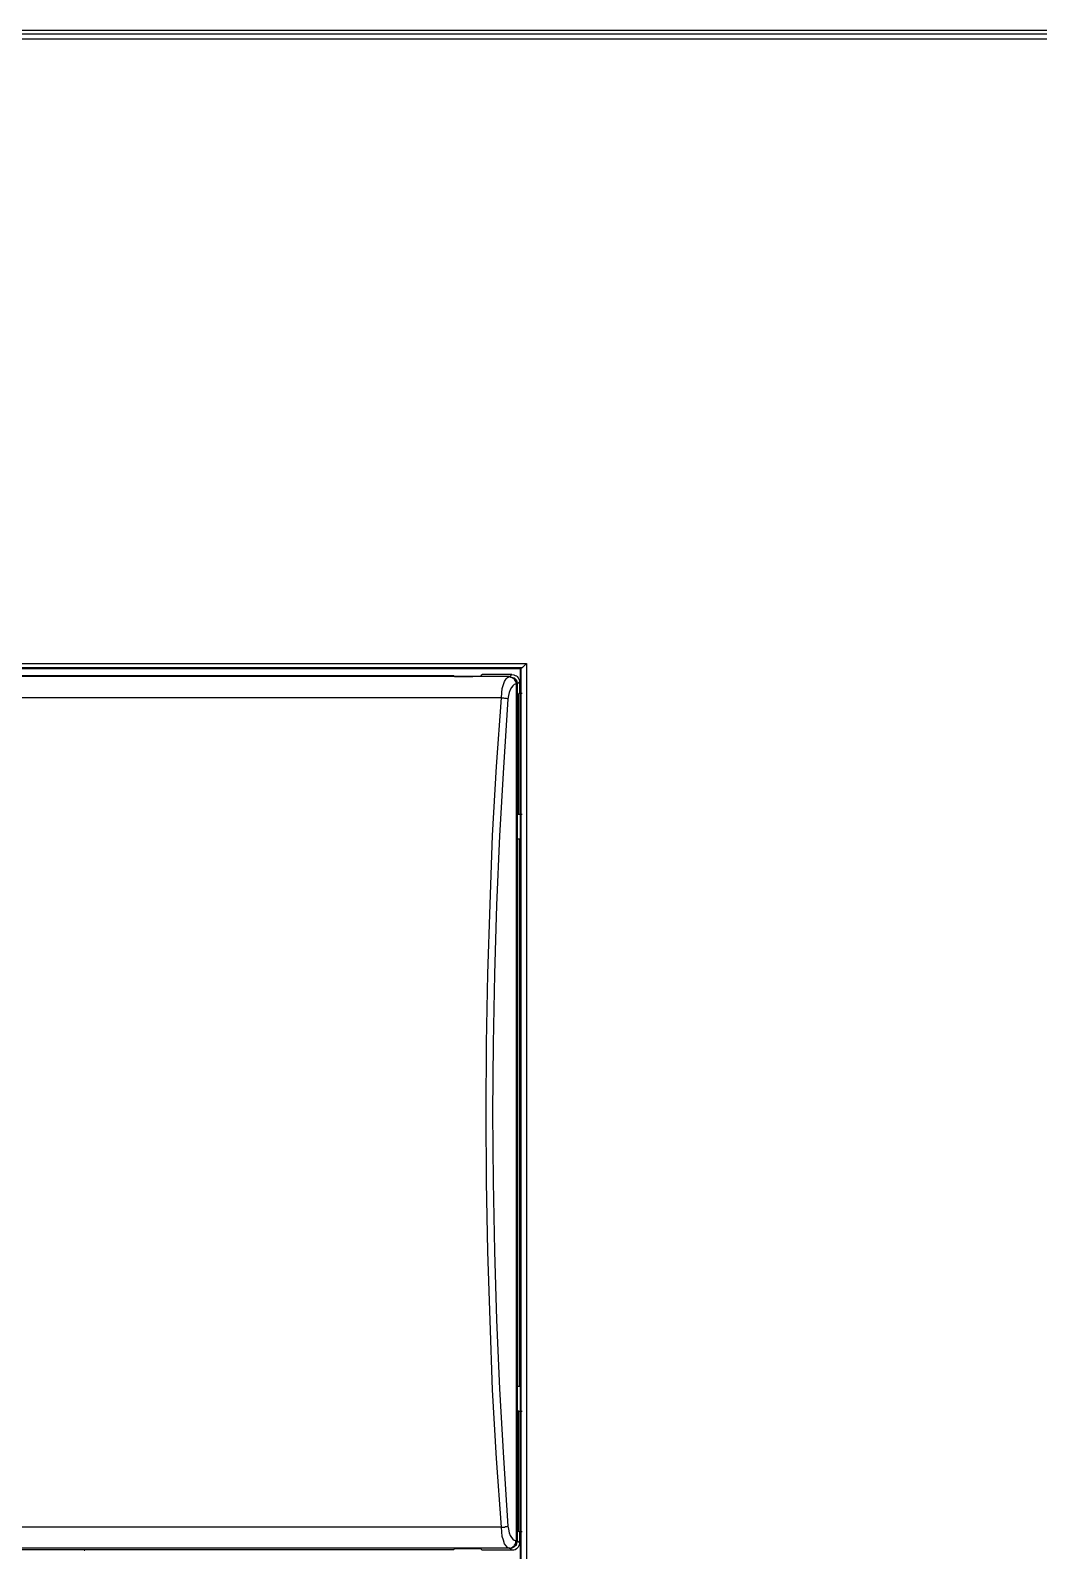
# Model space of a CAD drawing. Header units: centimetres. Extents: x -8.4 to 8.2, y -7.9 to 8.
# Drawn here: x -4.16 to -0.1, y 1.89 to 8 of the extents above; entities that cross this region are included whole.
import ezdxf

# ---------------------------------------------------------------- set-up
doc = ezdxf.new("R2010")
doc.units = ezdxf.units.CM
doc.header["$MEASUREMENT"] = 0
doc.layers.add('Layer 1', color=7, linetype='Continuous')

msp = doc.modelspace()

# ---------------------------------------------------------------- linework, layer by layer
at = {"layer": 'Layer 1', "lineweight": 25}
for points in [[(4.32153, 8.001), (4.32153, 8.001), (-8.05745, 8.001), (-8.05745, 8.001)], [(-8.05745, 7.98688), (-8.05745, 7.98688), (4.32153, 7.98688), (4.32153, 7.98688)], [(4.32153, 7.96572), (4.32153, 7.96572), (-8.05745, 7.96572), (-8.05745, 7.96572)], [(-6.02898, 5.45394), (-6.02898, 5.45394), (-2.16253, 5.45394), (-2.16253, 5.45394)], [(-2.16253, 5.45394), (-2.16253, 5.45394), (-2.16253, -1.68981), (-2.16253, -1.68981)], [(-2.1837, 5.4363), (-2.1837, 5.4363), (-6.01134, 5.4363), (-6.01134, 5.4363)], [(-2.18723, 5.43277), (-2.18723, 5.43277), (-6.00781, 5.43277), (-6.00781, 5.43277)], [(-2.23167, 5.40104), (-2.23167, 5.40104), (-5.93158, 5.40104), (-5.93158, 5.40104)], [(-5.70916, 5.40633), (-5.70916, 5.40633), (-2.45586, 5.40633), (-2.45586, 5.40633)], [(-2.45586, 5.40633), (-2.45586, 5.40633), (-2.45056, 5.40104), (-2.45056, 5.40104)], [(-2.45056, 5.40104), (-2.45056, 5.40104), (-2.37819, 5.40104), (-2.37819, 5.40104)], [(-2.34818, 5.40104), (-2.34818, 5.40104), (-2.34111, 5.40987), (-2.34111, 5.40987)], [(-2.22108, 5.40987), (-2.22108, 5.40987), (-2.34111, 5.40987), (-2.34111, 5.40987)], [(-2.23167, 5.40104), (-2.23167, 5.40104), (-2.23167, 5.40104), (-2.23167, 5.40104)], [(-2.23167, 5.40104), (-2.23167, 5.40104), (-2.2299, 5.40104), (-2.2299, 5.40104)], [(-2.2299, 5.40104), (-2.2299, 5.40104), (-2.22108, 5.40987), (-2.22108, 5.40987)], [(-2.18723, 5.43277), (-2.18723, 5.43277), (-2.1837, 5.4363), (-2.1837, 5.4363)], [(-2.18723, -1.66864), (-2.18723, -1.66864), (-2.18723, 5.43277), (-2.18723, 5.43277)], [(-2.1837, -1.67217), (-2.1837, -1.67217), (-2.1837, 5.4363), (-2.1837, 5.4363)], [(-2.20343, 5.37103), (-2.20343, 5.37103), (-2.2052, 5.37103), (-2.2052, 5.37103)], [(-2.20343, 1.92532), (-2.20343, 1.92532), (-2.20343, 5.37103), (-2.20343, 5.37103)], [(-2.19107, 5.37986), (-2.19107, 5.37986), (-2.1999, 5.37103), (-2.1999, 5.37103)], [(-2.1999, 5.37103), (-2.1999, 5.37103), (-2.1999, 1.92532), (-2.1999, 1.92532)], [(-2.19284, 4.84853), (-2.19284, 4.84853), (-2.19284, 5.33396), (-2.19284, 5.33396)], [(-2.18016, 5.33396), (-2.18016, 5.33396), (-2.19284, 5.33396), (-2.19284, 5.33396)], [(-2.19107, 5.37986), (-2.19107, 5.37986), (-2.19107, 5.33396), (-2.19107, 5.33396)], [(-2.26345, 5.31631), (-2.26345, 5.31631), (-5.8998, 5.31631), (-5.8998, 5.31631)], [(-2.19813, 4.84853), (-2.19813, 4.84853), (-2.19284, 4.84853), (-2.19284, 4.84853)], [(-2.19813, 4.74791), (-2.19813, 4.74791), (-2.19813, 4.84853), (-2.19813, 4.84853)], [(-2.19284, 4.84853), (-2.19284, 4.84853), (-2.18016, 4.84853), (-2.18016, 4.84853)], [(-2.19107, 4.74791), (-2.19107, 4.74791), (-2.19813, 4.74791), (-2.19813, 4.74791)], [(-2.19107, 2.54667), (-2.19107, 2.54667), (-2.19107, 4.74791), (-2.19107, 4.74791)], [(-2.19813, 2.54667), (-2.19813, 2.54667), (-2.19107, 2.54667), (-2.19107, 2.54667)], [(-2.19813, 2.44606), (-2.19813, 2.44606), (-2.19813, 2.54667), (-2.19813, 2.54667)], [(-2.19284, 2.44606), (-2.19284, 2.44606), (-2.19813, 2.44606), (-2.19813, 2.44606)], [(-2.19284, 1.96062), (-2.19284, 1.96062), (-2.19284, 2.44606), (-2.19284, 2.44606)], [(-2.19284, 2.44606), (-2.19284, 2.44606), (-2.18016, 2.44606), (-2.18016, 2.44606)], [(-2.26345, 1.98004), (-2.26345, 1.98004), (-5.8998, 1.98004), (-5.8998, 1.98004)], [(-2.18016, 1.96062), (-2.18016, 1.96062), (-2.19284, 1.96062), (-2.19284, 1.96062)], [(-2.19107, 1.96062), (-2.19107, 1.96062), (-2.19107, 1.91649), (-2.19107, 1.91649)], [(-2.2052, 1.92532), (-2.2052, 1.92532), (-2.20343, 1.92532), (-2.20343, 1.92532)], [(-2.1999, 1.92532), (-2.1999, 1.92532), (-2.19107, 1.91649), (-2.19107, 1.91649)], [(-2.23167, 1.8953), (-2.23167, 1.8953), (-5.93158, 1.8953), (-5.93158, 1.8953)], [(-2.45586, 1.88824), (-2.45586, 1.88824), (-5.70916, 1.88824), (-5.70916, 1.88824)], [(-2.45586, 1.88824), (-2.45586, 1.88824), (-2.45056, 1.89354), (-2.45056, 1.89354)], [(-2.45056, 1.89354), (-2.45056, 1.89354), (-2.37819, 1.89354), (-2.37819, 1.89354)], [(-2.34111, 1.88648), (-2.34111, 1.88648), (-2.34818, 1.89354), (-2.34818, 1.89354)], [(-2.22108, 1.88648), (-2.22108, 1.88648), (-2.34111, 1.88648), (-2.34111, 1.88648)], [(-2.23167, 1.8953), (-2.23167, 1.8953), (-2.23167, 1.8953), (-2.23167, 1.8953)], [(-2.22108, 1.88648), (-2.22108, 1.88648), (-2.2299, 1.8953), (-2.2299, 1.8953)]]:
    msp.add_open_spline(points, degree=3, dxfattribs=at)
for points, knots in [([(-2.1837, 5.4363), (-2.1837, 5.4363), (-2.1837, 5.4363), (-2.1837, 5.4363), (-2.1837, 5.4363), (-2.1837, 5.4363), (-2.18017, 5.4363), (-2.18017, 5.4363), (-2.18017, 5.4363), (-2.18017, 5.4363), (-2.18017, 5.43983), (-2.18017, 5.43983), (-2.18017, 5.43983), (-2.18017, 5.43983), (-2.17664, 5.43983), (-2.17664, 5.43983), (-2.17664, 5.43983), (-2.17664, 5.43983), (-2.17311, 5.44336), (-2.17311, 5.44336), (-2.17311, 5.44336), (-2.17311, 5.44336), (-2.16959, 5.44688), (-2.16959, 5.44688), (-2.16959, 5.44688), (-2.16959, 5.44688), (-2.16606, 5.45041), (-2.16606, 5.45041), (-2.16606, 5.45041), (-2.16606, 5.45041), (-2.16253, 5.45394), (-2.16253, 5.45394)], [0, 0, 0, 0, 0.1111111, 0.1111111, 0.1111111, 0.1111111, 0.2222222, 0.2222222, 0.2222222, 0.2222222, 0.3333333, 0.3333333, 0.3333333, 0.3333333, 0.4444444, 0.4444444, 0.4444444, 0.4444444, 0.5555556, 0.5555556, 0.5555556, 0.5555556, 0.6666667, 0.6666667, 0.6666667, 0.6666667, 0.7777778, 0.7777778, 0.7777778, 0.7777778, 1, 1, 1, 1]), ([(-2.34818, 5.40104), (-2.34818, 5.40104), (-2.34818, 5.40104), (-2.34818, 5.40104), (-2.34818, 5.40104), (-2.34818, 5.40104), (-2.34994, 5.40104), (-2.34994, 5.40104), (-2.34994, 5.40104), (-2.34994, 5.40104), (-2.35347, 5.40104), (-2.35347, 5.40104), (-2.35347, 5.40104), (-2.35347, 5.40104), (-2.357, 5.40104), (-2.357, 5.40104), (-2.357, 5.40104), (-2.357, 5.40104), (-2.3623, 5.40104), (-2.3623, 5.40104), (-2.3623, 5.40104), (-2.3623, 5.40104), (-2.36759, 5.40104), (-2.36759, 5.40104), (-2.36759, 5.40104), (-2.36759, 5.40104), (-2.37289, 5.40104), (-2.37289, 5.40104), (-2.37289, 5.40104), (-2.37289, 5.40104), (-2.37819, 5.40104), (-2.37819, 5.40104)], [0, 0, 0, 0, 0.1111111, 0.1111111, 0.1111111, 0.1111111, 0.2222222, 0.2222222, 0.2222222, 0.2222222, 0.3333333, 0.3333333, 0.3333333, 0.3333333, 0.4444444, 0.4444444, 0.4444444, 0.4444444, 0.5555556, 0.5555556, 0.5555556, 0.5555556, 0.6666667, 0.6666667, 0.6666667, 0.6666667, 0.7777778, 0.7777778, 0.7777778, 0.7777778, 1, 1, 1, 1]), ([(-2.26345, 5.31631), (-2.26345, 5.31631), (-2.26168, 5.33573), (-2.26168, 5.33573), (-2.26168, 5.33573), (-2.26168, 5.33573), (-2.25992, 5.35338), (-2.25992, 5.35338), (-2.25992, 5.35338), (-2.25992, 5.35338), (-2.25462, 5.36927), (-2.25462, 5.36927), (-2.25462, 5.36927), (-2.25462, 5.36927), (-2.25109, 5.38162), (-2.25109, 5.38162), (-2.25109, 5.38162), (-2.25109, 5.38162), (-2.24403, 5.39221), (-2.24403, 5.39221), (-2.24403, 5.39221), (-2.24403, 5.39221), (-2.23873, 5.39751), (-2.23873, 5.39751), (-2.23873, 5.39751), (-2.23873, 5.39751), (-2.23167, 5.40104), (-2.23167, 5.40104)], [0, 0, 0, 0, 0.125, 0.125, 0.125, 0.125, 0.25, 0.25, 0.25, 0.25, 0.375, 0.375, 0.375, 0.375, 0.5, 0.5, 0.5, 0.5, 0.625, 0.625, 0.625, 0.625, 0.75, 0.75, 0.75, 0.75, 1, 1, 1, 1]), ([(-2.23167, 5.40104), (-2.23167, 5.40104), (-2.22638, 5.39927), (-2.22638, 5.39927), (-2.22638, 5.39927), (-2.22638, 5.39927), (-2.22108, 5.39751), (-2.22108, 5.39751), (-2.22108, 5.39751), (-2.22108, 5.39751), (-2.21755, 5.39575), (-2.21755, 5.39575), (-2.21755, 5.39575), (-2.21755, 5.39575), (-2.21226, 5.39221), (-2.21226, 5.39221), (-2.21226, 5.39221), (-2.21226, 5.39221), (-2.21049, 5.38692), (-2.21049, 5.38692), (-2.21049, 5.38692), (-2.21049, 5.38692), (-2.20696, 5.38162), (-2.20696, 5.38162), (-2.20696, 5.38162), (-2.20696, 5.38162), (-2.2052, 5.37633), (-2.2052, 5.37633), (-2.2052, 5.37633), (-2.2052, 5.37633), (-2.2052, 5.37103), (-2.2052, 5.37103)], [0, 0, 0, 0, 0.1111111, 0.1111111, 0.1111111, 0.1111111, 0.2222222, 0.2222222, 0.2222222, 0.2222222, 0.3333333, 0.3333333, 0.3333333, 0.3333333, 0.4444444, 0.4444444, 0.4444444, 0.4444444, 0.5555556, 0.5555556, 0.5555556, 0.5555556, 0.6666667, 0.6666667, 0.6666667, 0.6666667, 0.7777778, 0.7777778, 0.7777778, 0.7777778, 1, 1, 1, 1]), ([(-2.23167, 5.40104), (-2.23167, 5.40104), (-2.22638, 5.39927), (-2.22638, 5.39927), (-2.22638, 5.39927), (-2.22638, 5.39927), (-2.22108, 5.39751), (-2.22108, 5.39751), (-2.22108, 5.39751), (-2.22108, 5.39751), (-2.21578, 5.39575), (-2.21578, 5.39575), (-2.21578, 5.39575), (-2.21578, 5.39575), (-2.21226, 5.39221), (-2.21226, 5.39221), (-2.21226, 5.39221), (-2.21226, 5.39221), (-2.20872, 5.38692), (-2.20872, 5.38692), (-2.20872, 5.38692), (-2.20872, 5.38692), (-2.2052, 5.38162), (-2.2052, 5.38162), (-2.2052, 5.38162), (-2.2052, 5.38162), (-2.2052, 5.37633), (-2.2052, 5.37633), (-2.2052, 5.37633), (-2.2052, 5.37633), (-2.20343, 5.37103), (-2.20343, 5.37103)], [0, 0, 0, 0, 0.1111111, 0.1111111, 0.1111111, 0.1111111, 0.2222222, 0.2222222, 0.2222222, 0.2222222, 0.3333333, 0.3333333, 0.3333333, 0.3333333, 0.4444444, 0.4444444, 0.4444444, 0.4444444, 0.5555556, 0.5555556, 0.5555556, 0.5555556, 0.6666667, 0.6666667, 0.6666667, 0.6666667, 0.7777778, 0.7777778, 0.7777778, 0.7777778, 1, 1, 1, 1]), ([(-2.2299, 5.40104), (-2.2299, 5.40104), (-2.22284, 5.39927), (-2.22284, 5.39927), (-2.22284, 5.39927), (-2.22284, 5.39927), (-2.21755, 5.39751), (-2.21755, 5.39751), (-2.21755, 5.39751), (-2.21755, 5.39751), (-2.21226, 5.39575), (-2.21226, 5.39575), (-2.21226, 5.39575), (-2.21226, 5.39575), (-2.20872, 5.39221), (-2.20872, 5.39221), (-2.20872, 5.39221), (-2.20872, 5.39221), (-2.20343, 5.38692), (-2.20343, 5.38692), (-2.20343, 5.38692), (-2.20343, 5.38692), (-2.20166, 5.38162), (-2.20166, 5.38162), (-2.20166, 5.38162), (-2.20166, 5.38162), (-2.1999, 5.37633), (-2.1999, 5.37633), (-2.1999, 5.37633), (-2.1999, 5.37633), (-2.1999, 5.37103), (-2.1999, 5.37103)], [0, 0, 0, 0, 0.1111111, 0.1111111, 0.1111111, 0.1111111, 0.2222222, 0.2222222, 0.2222222, 0.2222222, 0.3333333, 0.3333333, 0.3333333, 0.3333333, 0.4444444, 0.4444444, 0.4444444, 0.4444444, 0.5555556, 0.5555556, 0.5555556, 0.5555556, 0.6666667, 0.6666667, 0.6666667, 0.6666667, 0.7777778, 0.7777778, 0.7777778, 0.7777778, 1, 1, 1, 1]), ([(-2.22108, 5.40987), (-2.22108, 5.40987), (-2.21402, 5.4081), (-2.21402, 5.4081), (-2.21402, 5.4081), (-2.21402, 5.4081), (-2.20872, 5.40633), (-2.20872, 5.40633), (-2.20872, 5.40633), (-2.20872, 5.40633), (-2.20343, 5.40457), (-2.20343, 5.40457), (-2.20343, 5.40457), (-2.20343, 5.40457), (-2.1999, 5.40104), (-2.1999, 5.40104), (-2.1999, 5.40104), (-2.1999, 5.40104), (-2.19637, 5.39575), (-2.19637, 5.39575), (-2.19637, 5.39575), (-2.19637, 5.39575), (-2.19284, 5.39045), (-2.19284, 5.39045), (-2.19284, 5.39045), (-2.19284, 5.39045), (-2.19107, 5.38515), (-2.19107, 5.38515), (-2.19107, 5.38515), (-2.19107, 5.38515), (-2.19107, 5.37986), (-2.19107, 5.37986)], [0, 0, 0, 0, 0.1111111, 0.1111111, 0.1111111, 0.1111111, 0.2222222, 0.2222222, 0.2222222, 0.2222222, 0.3333333, 0.3333333, 0.3333333, 0.3333333, 0.4444444, 0.4444444, 0.4444444, 0.4444444, 0.5555556, 0.5555556, 0.5555556, 0.5555556, 0.6666667, 0.6666667, 0.6666667, 0.6666667, 0.7777778, 0.7777778, 0.7777778, 0.7777778, 1, 1, 1, 1]), ([(-2.2052, 5.37103), (-2.2052, 5.37103), (-2.21226, 5.36927), (-2.21226, 5.36927), (-2.21226, 5.36927), (-2.21226, 5.36927), (-2.21755, 5.36397), (-2.21755, 5.36397), (-2.21755, 5.36397), (-2.21755, 5.36397), (-2.22284, 5.35691), (-2.22284, 5.35691), (-2.22284, 5.35691), (-2.22284, 5.35691), (-2.22814, 5.34809), (-2.22814, 5.34809), (-2.22814, 5.34809), (-2.22814, 5.34809), (-2.23167, 5.33749), (-2.23167, 5.33749), (-2.23167, 5.33749), (-2.23167, 5.33749), (-2.2352, 5.32514), (-2.2352, 5.32514), (-2.2352, 5.32514), (-2.2352, 5.32514), (-2.23697, 5.31101), (-2.23697, 5.31101)], [0, 0, 0, 0, 0.125, 0.125, 0.125, 0.125, 0.25, 0.25, 0.25, 0.25, 0.375, 0.375, 0.375, 0.375, 0.5, 0.5, 0.5, 0.5, 0.625, 0.625, 0.625, 0.625, 0.75, 0.75, 0.75, 0.75, 1, 1, 1, 1]), ([(-2.1999, 5.37103), (-2.1999, 5.37103), (-2.1999, 5.37103), (-2.1999, 5.37103), (-2.1999, 5.37103), (-2.1999, 5.37103), (-2.20166, 5.37103), (-2.20166, 5.37103), (-2.20166, 5.37103), (-2.20166, 5.37103), (-2.20343, 5.37103), (-2.20343, 5.37103)], [0, 0, 0, 0, 0.25, 0.25, 0.25, 0.25, 0.5, 0.5, 0.5, 0.5, 1, 1, 1, 1]), ([(-2.26345, 1.98004), (-2.26345, 1.98004), (-2.28286, 2.25541), (-2.28286, 2.25541), (-2.28286, 2.25541), (-2.28286, 2.25541), (-2.29875, 2.53255), (-2.29875, 2.53255), (-2.29875, 2.53255), (-2.29875, 2.53255), (-2.30934, 2.81146), (-2.30934, 2.81146), (-2.30934, 2.81146), (-2.30934, 2.81146), (-2.31817, 3.0886), (-2.31817, 3.0886), (-2.31817, 3.0886), (-2.31817, 3.0886), (-2.32347, 3.36927), (-2.32347, 3.36927), (-2.32347, 3.36927), (-2.32347, 3.36927), (-2.32523, 3.64818), (-2.32523, 3.64818), (-2.32523, 3.64818), (-2.32523, 3.64818), (-2.32347, 3.92708), (-2.32347, 3.92708), (-2.32347, 3.92708), (-2.32347, 3.92708), (-2.31817, 4.20598), (-2.31817, 4.20598), (-2.31817, 4.20598), (-2.31817, 4.20598), (-2.30934, 4.48489), (-2.30934, 4.48489), (-2.30934, 4.48489), (-2.30934, 4.48489), (-2.29875, 4.76203), (-2.29875, 4.76203), (-2.29875, 4.76203), (-2.29875, 4.76203), (-2.28286, 5.03917), (-2.28286, 5.03917), (-2.28286, 5.03917), (-2.28286, 5.03917), (-2.26345, 5.31631), (-2.26345, 5.31631)], [0, 0, 0, 0, 0.0769231, 0.0769231, 0.0769231, 0.0769231, 0.1538462, 0.1538462, 0.1538462, 0.1538462, 0.2307692, 0.2307692, 0.2307692, 0.2307692, 0.3076923, 0.3076923, 0.3076923, 0.3076923, 0.3846154, 0.3846154, 0.3846154, 0.3846154, 0.4615385, 0.4615385, 0.4615385, 0.4615385, 0.5384615, 0.5384615, 0.5384615, 0.5384615, 0.6153846, 0.6153846, 0.6153846, 0.6153846, 0.6923077, 0.6923077, 0.6923077, 0.6923077, 0.7692308, 0.7692308, 0.7692308, 0.7692308, 0.8461538, 0.8461538, 0.8461538, 0.8461538, 1, 1, 1, 1]), ([(-2.23697, 5.31101), (-2.23697, 5.31101), (-2.25462, 5.03564), (-2.25462, 5.03564), (-2.25462, 5.03564), (-2.25462, 5.03564), (-2.27051, 4.76027), (-2.27051, 4.76027), (-2.27051, 4.76027), (-2.27051, 4.76027), (-2.28286, 4.48136), (-2.28286, 4.48136), (-2.28286, 4.48136), (-2.28286, 4.48136), (-2.29169, 4.20422), (-2.29169, 4.20422), (-2.29169, 4.20422), (-2.29169, 4.20422), (-2.29699, 3.92531), (-2.29699, 3.92531), (-2.29699, 3.92531), (-2.29699, 3.92531), (-2.29875, 3.64818), (-2.29875, 3.64818), (-2.29875, 3.64818), (-2.29875, 3.64818), (-2.29699, 3.36927), (-2.29699, 3.36927), (-2.29699, 3.36927), (-2.29699, 3.36927), (-2.29169, 3.09036), (-2.29169, 3.09036), (-2.29169, 3.09036), (-2.29169, 3.09036), (-2.28286, 2.81322), (-2.28286, 2.81322), (-2.28286, 2.81322), (-2.28286, 2.81322), (-2.27051, 2.53608), (-2.27051, 2.53608), (-2.27051, 2.53608), (-2.27051, 2.53608), (-2.25462, 2.25894), (-2.25462, 2.25894), (-2.25462, 2.25894), (-2.25462, 2.25894), (-2.23697, 1.98357), (-2.23697, 1.98357)], [0, 0, 0, 0, 0.0769231, 0.0769231, 0.0769231, 0.0769231, 0.1538462, 0.1538462, 0.1538462, 0.1538462, 0.2307692, 0.2307692, 0.2307692, 0.2307692, 0.3076923, 0.3076923, 0.3076923, 0.3076923, 0.3846154, 0.3846154, 0.3846154, 0.3846154, 0.4615385, 0.4615385, 0.4615385, 0.4615385, 0.5384615, 0.5384615, 0.5384615, 0.5384615, 0.6153846, 0.6153846, 0.6153846, 0.6153846, 0.6923077, 0.6923077, 0.6923077, 0.6923077, 0.7692308, 0.7692308, 0.7692308, 0.7692308, 0.8461538, 0.8461538, 0.8461538, 0.8461538, 1, 1, 1, 1]), ([(-2.26345, 5.31631), (-2.26345, 5.31631), (-2.25992, 5.31631), (-2.25992, 5.31631), (-2.25992, 5.31631), (-2.25992, 5.31631), (-2.25462, 5.31631), (-2.25462, 5.31631), (-2.25462, 5.31631), (-2.25462, 5.31631), (-2.25109, 5.31455), (-2.25109, 5.31455), (-2.25109, 5.31455), (-2.25109, 5.31455), (-2.24756, 5.31455), (-2.24756, 5.31455), (-2.24756, 5.31455), (-2.24756, 5.31455), (-2.24403, 5.31455), (-2.24403, 5.31455), (-2.24403, 5.31455), (-2.24403, 5.31455), (-2.2405, 5.31278), (-2.2405, 5.31278), (-2.2405, 5.31278), (-2.2405, 5.31278), (-2.23873, 5.31278), (-2.23873, 5.31278), (-2.23873, 5.31278), (-2.23873, 5.31278), (-2.23697, 5.31101), (-2.23697, 5.31101)], [0, 0, 0, 0, 0.1111111, 0.1111111, 0.1111111, 0.1111111, 0.2222222, 0.2222222, 0.2222222, 0.2222222, 0.3333333, 0.3333333, 0.3333333, 0.3333333, 0.4444444, 0.4444444, 0.4444444, 0.4444444, 0.5555556, 0.5555556, 0.5555556, 0.5555556, 0.6666667, 0.6666667, 0.6666667, 0.6666667, 0.7777778, 0.7777778, 0.7777778, 0.7777778, 1, 1, 1, 1]), ([(-2.26345, 1.98004), (-2.26345, 1.98004), (-2.25992, 1.98004), (-2.25992, 1.98004), (-2.25992, 1.98004), (-2.25992, 1.98004), (-2.25462, 1.98004), (-2.25462, 1.98004), (-2.25462, 1.98004), (-2.25462, 1.98004), (-2.25109, 1.98004), (-2.25109, 1.98004), (-2.25109, 1.98004), (-2.25109, 1.98004), (-2.24756, 1.9818), (-2.24756, 1.9818), (-2.24756, 1.9818), (-2.24756, 1.9818), (-2.24403, 1.9818), (-2.24403, 1.9818), (-2.24403, 1.9818), (-2.24403, 1.9818), (-2.2405, 1.9818), (-2.2405, 1.9818), (-2.2405, 1.9818), (-2.2405, 1.9818), (-2.23873, 1.98357), (-2.23873, 1.98357), (-2.23873, 1.98357), (-2.23873, 1.98357), (-2.23697, 1.98357), (-2.23697, 1.98357)], [0, 0, 0, 0, 0.1111111, 0.1111111, 0.1111111, 0.1111111, 0.2222222, 0.2222222, 0.2222222, 0.2222222, 0.3333333, 0.3333333, 0.3333333, 0.3333333, 0.4444444, 0.4444444, 0.4444444, 0.4444444, 0.5555556, 0.5555556, 0.5555556, 0.5555556, 0.6666667, 0.6666667, 0.6666667, 0.6666667, 0.7777778, 0.7777778, 0.7777778, 0.7777778, 1, 1, 1, 1]), ([(-2.23167, 1.8953), (-2.23167, 1.8953), (-2.23873, 1.89707), (-2.23873, 1.89707), (-2.23873, 1.89707), (-2.23873, 1.89707), (-2.24403, 1.90413), (-2.24403, 1.90413), (-2.24403, 1.90413), (-2.24403, 1.90413), (-2.25109, 1.91296), (-2.25109, 1.91296), (-2.25109, 1.91296), (-2.25109, 1.91296), (-2.25462, 1.92708), (-2.25462, 1.92708), (-2.25462, 1.92708), (-2.25462, 1.92708), (-2.25992, 1.9412), (-2.25992, 1.9412), (-2.25992, 1.9412), (-2.25992, 1.9412), (-2.26168, 1.96062), (-2.26168, 1.96062), (-2.26168, 1.96062), (-2.26168, 1.96062), (-2.26345, 1.98004), (-2.26345, 1.98004)], [0, 0, 0, 0, 0.125, 0.125, 0.125, 0.125, 0.25, 0.25, 0.25, 0.25, 0.375, 0.375, 0.375, 0.375, 0.5, 0.5, 0.5, 0.5, 0.625, 0.625, 0.625, 0.625, 0.75, 0.75, 0.75, 0.75, 1, 1, 1, 1]), ([(-2.23697, 1.98357), (-2.23697, 1.98357), (-2.2352, 1.97121), (-2.2352, 1.97121), (-2.2352, 1.97121), (-2.2352, 1.97121), (-2.23167, 1.95709), (-2.23167, 1.95709), (-2.23167, 1.95709), (-2.23167, 1.95709), (-2.22814, 1.9465), (-2.22814, 1.9465), (-2.22814, 1.9465), (-2.22814, 1.9465), (-2.22284, 1.93767), (-2.22284, 1.93767), (-2.22284, 1.93767), (-2.22284, 1.93767), (-2.21755, 1.93061), (-2.21755, 1.93061), (-2.21755, 1.93061), (-2.21755, 1.93061), (-2.21226, 1.92708), (-2.21226, 1.92708), (-2.21226, 1.92708), (-2.21226, 1.92708), (-2.2052, 1.92532), (-2.2052, 1.92532)], [0, 0, 0, 0, 0.125, 0.125, 0.125, 0.125, 0.25, 0.25, 0.25, 0.25, 0.375, 0.375, 0.375, 0.375, 0.5, 0.5, 0.5, 0.5, 0.625, 0.625, 0.625, 0.625, 0.75, 0.75, 0.75, 0.75, 1, 1, 1, 1]), ([(-2.23167, 1.8953), (-2.23167, 1.8953), (-2.22638, 1.8953), (-2.22638, 1.8953), (-2.22638, 1.8953), (-2.22638, 1.8953), (-2.22108, 1.89707), (-2.22108, 1.89707), (-2.22108, 1.89707), (-2.22108, 1.89707), (-2.21755, 1.9006), (-2.21755, 1.9006), (-2.21755, 1.9006), (-2.21755, 1.9006), (-2.21226, 1.90413), (-2.21226, 1.90413), (-2.21226, 1.90413), (-2.21226, 1.90413), (-2.21049, 1.90766), (-2.21049, 1.90766), (-2.21049, 1.90766), (-2.21049, 1.90766), (-2.20696, 1.91296), (-2.20696, 1.91296), (-2.20696, 1.91296), (-2.20696, 1.91296), (-2.2052, 1.91825), (-2.2052, 1.91825), (-2.2052, 1.91825), (-2.2052, 1.91825), (-2.2052, 1.92532), (-2.2052, 1.92532)], [0, 0, 0, 0, 0.1111111, 0.1111111, 0.1111111, 0.1111111, 0.2222222, 0.2222222, 0.2222222, 0.2222222, 0.3333333, 0.3333333, 0.3333333, 0.3333333, 0.4444444, 0.4444444, 0.4444444, 0.4444444, 0.5555556, 0.5555556, 0.5555556, 0.5555556, 0.6666667, 0.6666667, 0.6666667, 0.6666667, 0.7777778, 0.7777778, 0.7777778, 0.7777778, 1, 1, 1, 1]), ([(-2.23167, 1.8953), (-2.23167, 1.8953), (-2.22638, 1.8953), (-2.22638, 1.8953), (-2.22638, 1.8953), (-2.22638, 1.8953), (-2.22108, 1.89707), (-2.22108, 1.89707), (-2.22108, 1.89707), (-2.22108, 1.89707), (-2.21578, 1.9006), (-2.21578, 1.9006), (-2.21578, 1.9006), (-2.21578, 1.9006), (-2.21226, 1.90413), (-2.21226, 1.90413), (-2.21226, 1.90413), (-2.21226, 1.90413), (-2.20872, 1.90766), (-2.20872, 1.90766), (-2.20872, 1.90766), (-2.20872, 1.90766), (-2.2052, 1.91296), (-2.2052, 1.91296), (-2.2052, 1.91296), (-2.2052, 1.91296), (-2.2052, 1.91825), (-2.2052, 1.91825), (-2.2052, 1.91825), (-2.2052, 1.91825), (-2.20343, 1.92532), (-2.20343, 1.92532)], [0, 0, 0, 0, 0.1111111, 0.1111111, 0.1111111, 0.1111111, 0.2222222, 0.2222222, 0.2222222, 0.2222222, 0.3333333, 0.3333333, 0.3333333, 0.3333333, 0.4444444, 0.4444444, 0.4444444, 0.4444444, 0.5555556, 0.5555556, 0.5555556, 0.5555556, 0.6666667, 0.6666667, 0.6666667, 0.6666667, 0.7777778, 0.7777778, 0.7777778, 0.7777778, 1, 1, 1, 1]), ([(-2.2299, 1.8953), (-2.2299, 1.8953), (-2.22284, 1.8953), (-2.22284, 1.8953), (-2.22284, 1.8953), (-2.22284, 1.8953), (-2.21755, 1.89707), (-2.21755, 1.89707), (-2.21755, 1.89707), (-2.21755, 1.89707), (-2.21226, 1.9006), (-2.21226, 1.9006), (-2.21226, 1.9006), (-2.21226, 1.9006), (-2.20872, 1.90413), (-2.20872, 1.90413), (-2.20872, 1.90413), (-2.20872, 1.90413), (-2.20343, 1.90766), (-2.20343, 1.90766), (-2.20343, 1.90766), (-2.20343, 1.90766), (-2.20166, 1.91296), (-2.20166, 1.91296), (-2.20166, 1.91296), (-2.20166, 1.91296), (-2.1999, 1.91825), (-2.1999, 1.91825), (-2.1999, 1.91825), (-2.1999, 1.91825), (-2.1999, 1.92532), (-2.1999, 1.92532)], [0, 0, 0, 0, 0.1111111, 0.1111111, 0.1111111, 0.1111111, 0.2222222, 0.2222222, 0.2222222, 0.2222222, 0.3333333, 0.3333333, 0.3333333, 0.3333333, 0.4444444, 0.4444444, 0.4444444, 0.4444444, 0.5555556, 0.5555556, 0.5555556, 0.5555556, 0.6666667, 0.6666667, 0.6666667, 0.6666667, 0.7777778, 0.7777778, 0.7777778, 0.7777778, 1, 1, 1, 1]), ([(-2.19107, 1.91649), (-2.19107, 1.91649), (-2.19107, 1.91119), (-2.19107, 1.91119), (-2.19107, 1.91119), (-2.19107, 1.91119), (-2.19284, 1.90413), (-2.19284, 1.90413), (-2.19284, 1.90413), (-2.19284, 1.90413), (-2.19637, 1.89884), (-2.19637, 1.89884), (-2.19637, 1.89884), (-2.19637, 1.89884), (-2.1999, 1.8953), (-2.1999, 1.8953), (-2.1999, 1.8953), (-2.1999, 1.8953), (-2.20343, 1.89178), (-2.20343, 1.89178), (-2.20343, 1.89178), (-2.20343, 1.89178), (-2.20872, 1.88824), (-2.20872, 1.88824), (-2.20872, 1.88824), (-2.20872, 1.88824), (-2.21402, 1.88648), (-2.21402, 1.88648), (-2.21402, 1.88648), (-2.21402, 1.88648), (-2.22108, 1.88648), (-2.22108, 1.88648)], [0, 0, 0, 0, 0.1111111, 0.1111111, 0.1111111, 0.1111111, 0.2222222, 0.2222222, 0.2222222, 0.2222222, 0.3333333, 0.3333333, 0.3333333, 0.3333333, 0.4444444, 0.4444444, 0.4444444, 0.4444444, 0.5555556, 0.5555556, 0.5555556, 0.5555556, 0.6666667, 0.6666667, 0.6666667, 0.6666667, 0.7777778, 0.7777778, 0.7777778, 0.7777778, 1, 1, 1, 1]), ([(-2.20343, 1.92532), (-2.20343, 1.92532), (-2.20166, 1.92532), (-2.20166, 1.92532), (-2.20166, 1.92532), (-2.20166, 1.92532), (-2.1999, 1.92532), (-2.1999, 1.92532)], [0, 0, 0, 0, 0.3333333, 0.3333333, 0.3333333, 0.3333333, 1, 1, 1, 1]), ([(-2.37819, 1.89354), (-2.37819, 1.89354), (-2.37289, 1.89354), (-2.37289, 1.89354), (-2.37289, 1.89354), (-2.37289, 1.89354), (-2.36759, 1.89354), (-2.36759, 1.89354), (-2.36759, 1.89354), (-2.36759, 1.89354), (-2.3623, 1.89354), (-2.3623, 1.89354), (-2.3623, 1.89354), (-2.3623, 1.89354), (-2.357, 1.89354), (-2.357, 1.89354), (-2.357, 1.89354), (-2.357, 1.89354), (-2.35347, 1.89354), (-2.35347, 1.89354), (-2.35347, 1.89354), (-2.35347, 1.89354), (-2.34994, 1.89354), (-2.34994, 1.89354), (-2.34994, 1.89354), (-2.34994, 1.89354), (-2.34818, 1.89354), (-2.34818, 1.89354)], [0, 0, 0, 0, 0.125, 0.125, 0.125, 0.125, 0.25, 0.25, 0.25, 0.25, 0.375, 0.375, 0.375, 0.375, 0.5, 0.5, 0.5, 0.5, 0.625, 0.625, 0.625, 0.625, 0.75, 0.75, 0.75, 0.75, 1, 1, 1, 1]), ([(-2.2299, 1.8953), (-2.2299, 1.8953), (-2.2299, 1.8953), (-2.2299, 1.8953), (-2.2299, 1.8953), (-2.2299, 1.8953), (-2.23167, 1.8953), (-2.23167, 1.8953)], [0, 0, 0, 0, 0.3333333, 0.3333333, 0.3333333, 0.3333333, 1, 1, 1, 1])]:
    msp.add_open_spline(points, degree=3, knots=knots, dxfattribs=at)
at = {"layer": 'Layer 1', "color": 250, "lineweight": 20}
msp.add_open_spline([(-3.94052, 1.88383), (-3.94052, 1.88383), (-3.94052, 1.89089), (-3.94052, 1.89089)], degree=3, dxfattribs=at)

doc.saveas('drawing.dxf')
